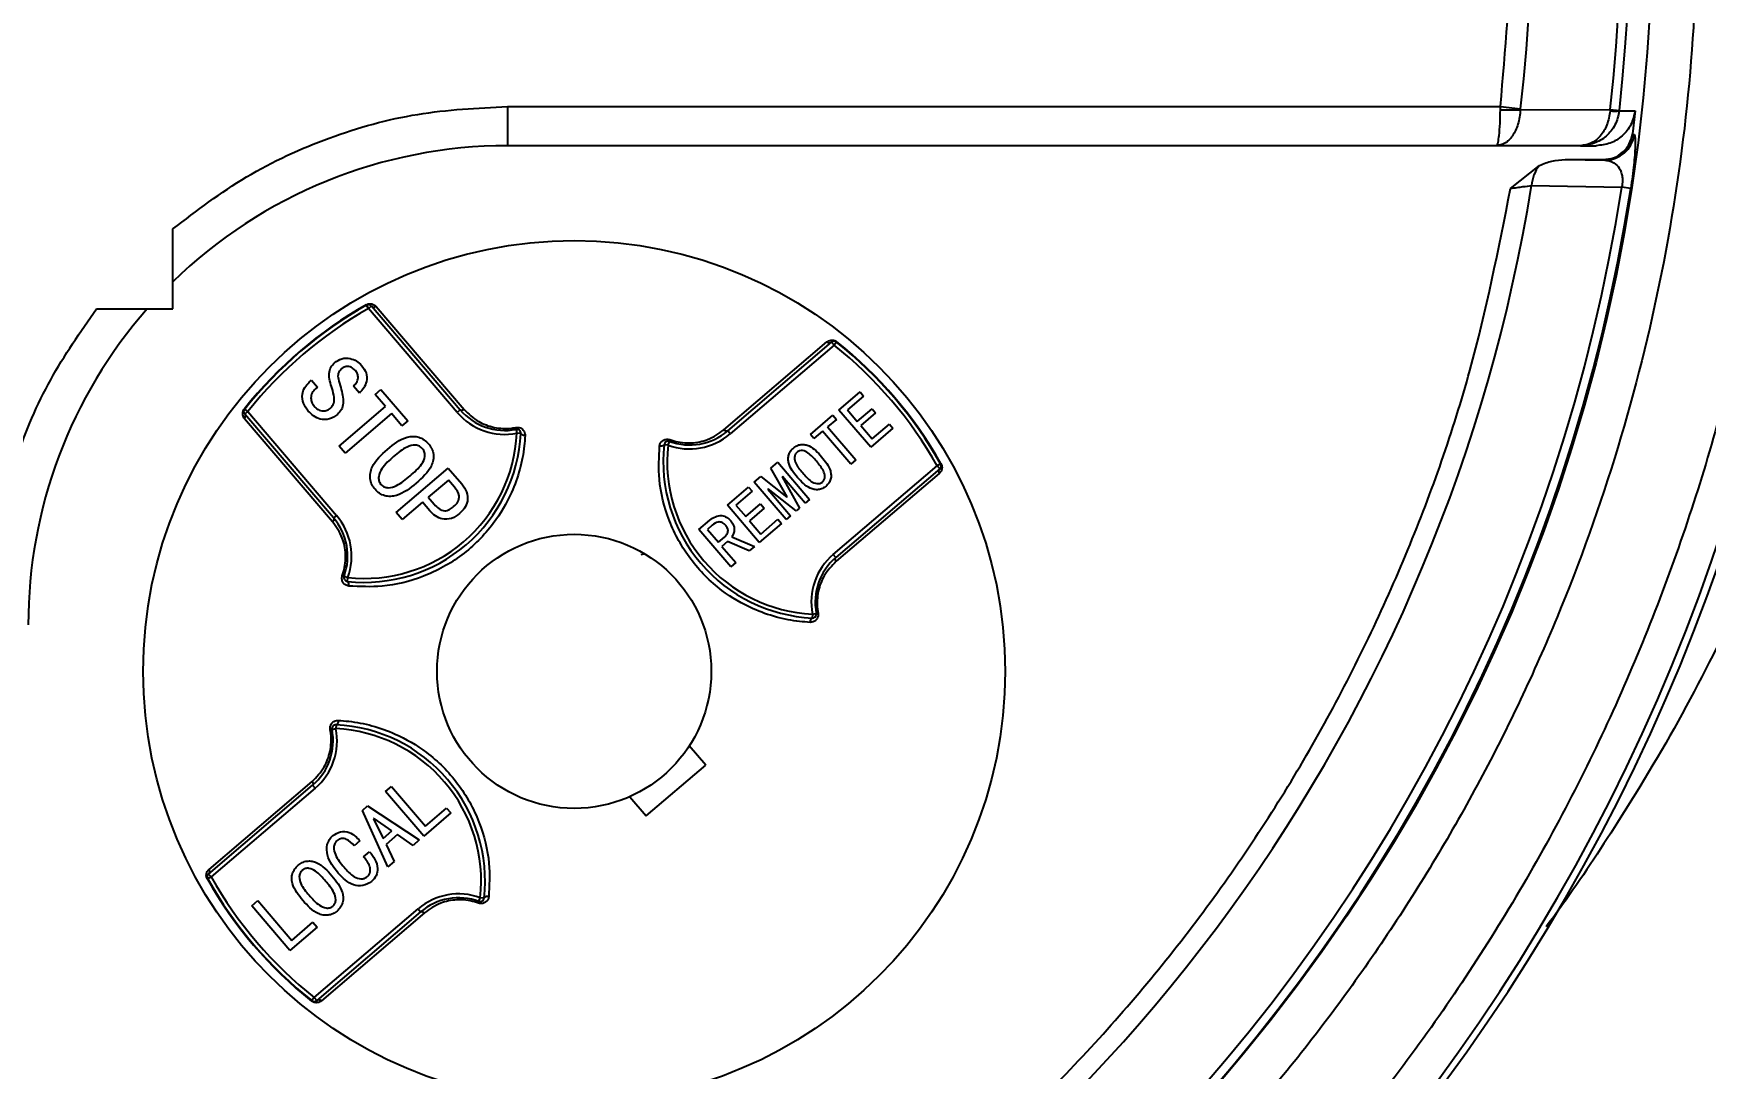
# Model space of a CAD drawing. Header units: millimetres. Extents: x 1486 to 4728, y 464 to 2757.
# Drawn here: x 2489.8 to 2575.2, y 2276.7 to 2329.5 of the extents above; entities that cross this region are included whole.
import ezdxf

# ---------------------------------------------------------------- set-up
doc = ezdxf.new("R2010")
doc.units = ezdxf.units.MM
doc.layers.add('AM_5', color=3, linetype='Continuous', lineweight=25)
doc.styles.add('SLDTEXTSTYLE1', font='txt.shx', dxfattribs={"width": 0.7, "bigfont": 'gbcbig.shx'})
doc.dimstyles.new('SLDDIMSTYLE12$0', dxfattribs={"dimtxt": 12, "dimasz": 10, "dimexe": 0, "dimexo": 0.0625, "dimgap": 0.875, "dimtad": 1, "dimdec": 1, "dimlfac": 1.8, "dimrnd": 1e-09, "dimzin": 12, "dimdsep": 46, "dimtxsty": 'SLDTEXTSTYLE1', "dimcen": 0.09, "dimdle": 8.16, "dimclrd": 3, "dimclre": 3, "dimadec": 0, "dimazin": 3, "dimtfac": 1, "dimtdec": 1, "dimtofl": 0, "dimtmove": 0, "dimatfit": 3, "dimfxl": 0, "dimfrac": 2, "dimtolj": 1, "dimlwd": 5, "dimlwe": 5, "dimarcsym": 0})

# ---------------------------------------------------------------- blocks, each defined once
blk = doc.blocks.new('*D51')
at = {"layer": 'AM_5', "color": 3, "lineweight": 5, "transparency": 16777216}
blk.add_line((2589.284, 2551.231), (2194.885, 2551.231), dxfattribs=at)
at = {"layer": 'AM_5', "color": 3, "linetype": 'Continuous', "lineweight": 5, "transparency": 16777216}
for p, q in [((2194.885, 2541.231), (2194.885, 2227.446)), ((2600.96, 2217.446), (2194.885, 2217.446))]:
    blk.add_line(p, q, dxfattribs=at)
at = {"layer": 'AM_5', "color": 3, "transparency": 16777216}
for points in [[(2193.218, 2541.231), (2196.551, 2541.231), (2194.885, 2551.231)], [(2193.218, 2227.446), (2196.551, 2227.446), (2194.885, 2217.446)]]:
    blk.add_solid(points, dxfattribs=at)
at = {"layer": 'Defpoints', "color": 0, "transparency": 16777216}
for p in [(2589.347, 2551.231), (2194.885, 2217.446), (2601.023, 2217.446)]:
    blk.add_point(p, dxfattribs=at)
at = {"layer": 'AM_5', "color": 0, "transparency": 16777216, "insert": (2180.295, 2384.339), "char_height": 12, "attachment_point": 5, "rotation": 90, "style": 'SLDTEXTSTYLE1'}
blk.add_mtext('\\A1;{\\H2.28571x;335}', dxfattribs=at)

msp = doc.modelspace()

# ---------------------------------------------------------------- linework, layer by layer
at = {"color": 7, "linetype": 'Continuous', "lineweight": 25}
for p, q in [((2514.028, 2325.796), (2564.72, 2325.796)), ((2514.028, 2325.796), (2514.028, 2323.796)), ((2564.717, 2325.636), (2564.72, 2325.796)), ((2564.72, 2325.796), (2565.745, 2325.676)), ((2565.742, 2325.636), (2565.745, 2325.676)), ((2565.742, 2325.636), (2570.327, 2325.644)), ((2570.327, 2325.644), (2570.322, 2325.575)), ((2570.327, 2325.644), (2570.79, 2325.592)), ((2570.788, 2325.575), (2570.79, 2325.592)), ((2570.788, 2325.575), (2571.593, 2325.577)), ((2571.593, 2325.577), (2571.455, 2324.401)), ((2564.519, 2323.796), (2514.028, 2323.796)), ((2568.814, 2323.796), (2564.519, 2323.796)), ((2568.814, 2323.796), (2569.602, 2323.796)), ((2571.455, 2324.401), (2571.549, 2324.368)), ((2565.239, 2321.612), (2566.714, 2322.786)), ((2568.022, 2323.086), (2570.063, 2323.052)), ((2568.022, 2323.086), (2569.966, 2323.086)), ((2566.31, 2321.763), (2570.91, 2321.68)), ((2571.37, 2321.609), (2570.91, 2321.68)), ((2496.946, 2315.459), (2496.946, 2319.545)), ((2493.046, 2315.459), (2496.946, 2315.459)), ((2506.834, 2315.653), (2506.822, 2315.674)), ((2506.932, 2315.479), (2506.834, 2315.653)), ((2506.932, 2315.479), (2507.084, 2315.609)), ((2511.463, 2310.175), (2506.932, 2315.479)), ((2507.084, 2315.609), (2511.615, 2310.305)), ((2507.319, 2315.587), (2511.813, 2310.325)), ((2525.078, 2309.281), (2530.339, 2313.775)), ((2525.27, 2309.23), (2530.575, 2313.76)), ((2530.704, 2313.608), (2525.4, 2309.078)), ((2530.575, 2313.76), (2530.704, 2313.608)), ((2530.829, 2313.765), (2530.704, 2313.608)), ((2530.844, 2313.784), (2530.829, 2313.765)), ((2503.913, 2311.723), (2504.022, 2311.816)), ((2504.022, 2311.816), (2504.328, 2311.458)), ((2504.328, 2311.458), (2504.234, 2311.378)), ((2506.467, 2311.159), (2506.162, 2311.517)), ((2507.275, 2311.095), (2507.571, 2311.348)), ((2507.807, 2310.473), (2507.275, 2311.095)), ((2507.571, 2311.348), (2508.94, 2309.745)), ((2530.95, 2310.297), (2532.028, 2311.218)), ((2532.208, 2311.007), (2531.386, 2310.304)), ((2532.028, 2311.218), (2532.208, 2311.007)), ((2500.617, 2310.343), (2500.598, 2310.358)), ((2500.773, 2310.219), (2500.617, 2310.343)), ((2500.773, 2310.219), (2500.621, 2310.089)), ((2505.151, 2304.784), (2500.621, 2310.089)), ((2500.773, 2310.219), (2505.303, 2304.914)), ((2505.441, 2308.452), (2507.807, 2310.473)), ((2508.113, 2310.115), (2505.747, 2308.094)), ((2508.644, 2309.492), (2508.113, 2310.115)), ((2511.615, 2310.305), (2511.463, 2310.175)), ((2529.493, 2309.053), (2530.638, 2310.031)), ((2530.638, 2310.031), (2530.819, 2309.82)), ((2532.573, 2308.396), (2530.95, 2310.297)), ((2531.386, 2310.304), (2531.889, 2309.715)), ((2531.889, 2309.715), (2532.645, 2310.361)), ((2532.825, 2310.15), (2532.069, 2309.504)), ((2532.645, 2310.361), (2532.825, 2310.15)), ((2505.1, 2304.592), (2500.606, 2309.854)), ((2508.94, 2309.745), (2508.644, 2309.492)), ((2514.47, 2309.309), (2514.508, 2309.112)), ((2514.708, 2309.102), (2514.508, 2309.112)), ((2525.4, 2309.078), (2525.27, 2309.23)), ((2529.674, 2308.842), (2529.493, 2309.053)), ((2530.118, 2309.222), (2529.674, 2308.842)), ((2531.561, 2307.532), (2530.118, 2309.222)), ((2530.819, 2309.82), (2530.374, 2309.44)), ((2530.374, 2309.44), (2531.817, 2307.751)), ((2532.069, 2309.504), (2532.648, 2308.826)), ((2533.707, 2309.365), (2532.573, 2308.396)), ((2532.648, 2308.826), (2533.527, 2309.576)), ((2533.527, 2309.576), (2533.707, 2309.365)), ((2505.747, 2308.094), (2505.441, 2308.452)), ((2522.226, 2308.505), (2522.027, 2308.526)), ((2522.226, 2308.505), (2522.294, 2308.693)), ((2527.481, 2307.335), (2527.826, 2307.629)), ((2527.826, 2307.629), (2529.449, 2305.728)), ((2530.661, 2302.919), (2535.965, 2307.449)), ((2531.817, 2307.751), (2531.561, 2307.532)), ((2536.139, 2307.548), (2535.965, 2307.449)), ((2536.095, 2307.297), (2535.965, 2307.449)), ((2536.16, 2307.56), (2536.139, 2307.548)), ((2508.339, 2305.059), (2511.001, 2307.332)), ((2511.011, 2306.722), (2509.983, 2305.844)), ((2511.001, 2307.332), (2511.692, 2306.523)), ((2511.316, 2306.364), (2511.011, 2306.722)), ((2526.625, 2306.604), (2526.97, 2306.898)), ((2528.249, 2304.703), (2526.625, 2306.604)), ((2526.97, 2306.898), (2528.287, 2305.851)), ((2528.309, 2305.87), (2527.481, 2307.335)), ((2528.069, 2306.895), (2528.046, 2306.876)), ((2528.046, 2306.876), (2528.938, 2305.291)), ((2529.227, 2305.538), (2528.069, 2306.895)), ((2536.095, 2307.297), (2530.791, 2302.767)), ((2536.073, 2307.062), (2530.811, 2302.569)), ((2509.983, 2305.844), (2510.289, 2305.486)), ((2525.258, 2305.436), (2526.336, 2306.357)), ((2526.516, 2306.146), (2525.694, 2305.443)), ((2526.336, 2306.357), (2526.516, 2306.146)), ((2527.335, 2306.268), (2527.313, 2306.249)), ((2527.313, 2306.249), (2528.471, 2304.893)), ((2528.76, 2305.14), (2527.335, 2306.268)), ((2528.287, 2305.851), (2528.309, 2305.87)), ((2529.449, 2305.728), (2529.227, 2305.538)), ((2505.303, 2304.914), (2505.151, 2304.784)), ((2508.645, 2304.701), (2508.339, 2305.059)), ((2509.688, 2305.592), (2508.645, 2304.701)), ((2510.073, 2305.14), (2509.688, 2305.592)), ((2526.881, 2303.535), (2525.258, 2305.436)), ((2525.694, 2305.443), (2526.197, 2304.854)), ((2526.197, 2304.854), (2526.953, 2305.5)), ((2527.133, 2305.288), (2526.377, 2304.643)), ((2526.953, 2305.5), (2527.133, 2305.288)), ((2528.471, 2304.893), (2528.249, 2304.703)), ((2528.938, 2305.291), (2528.76, 2305.14)), ((2523.801, 2304.192), (2524.357, 2304.667)), ((2525.425, 2302.291), (2523.801, 2304.192)), ((2524.482, 2304.408), (2524.237, 2304.199)), ((2524.237, 2304.199), (2524.798, 2303.543)), ((2526.377, 2304.643), (2526.957, 2303.964)), ((2528.015, 2304.503), (2526.881, 2303.535)), ((2526.957, 2303.964), (2527.835, 2304.715)), ((2527.835, 2304.715), (2528.015, 2304.503)), ((2524.798, 2303.543), (2525.109, 2303.809)), ((2525.267, 2303.579), (2524.978, 2303.332)), ((2524.978, 2303.332), (2525.681, 2302.509)), ((2526.37, 2303.098), (2525.267, 2303.579)), ((2525.483, 2303.821), (2526.637, 2303.326)), ((2526.637, 2303.326), (2526.37, 2303.098)), ((2521.046, 2302.944), (2520.838, 2302.904)), ((2525.681, 2302.509), (2525.425, 2302.291)), ((2530.791, 2302.767), (2530.661, 2302.919)), ((2505.689, 2301.809), (2505.877, 2301.74)), ((2505.855, 2301.541), (2505.877, 2301.74)), ((2529.598, 2299.873), (2529.588, 2299.673)), ((2529.598, 2299.873), (2529.794, 2299.911)), ((2505.073, 2293.984), (2505.269, 2294.023)), ((2505.279, 2294.222), (2505.269, 2294.023)), ((2524.15, 2292.163), (2523.311, 2293.146)), ((2521.108, 2289.566), (2524.15, 2292.163)), ((2498.772, 2286.599), (2504.077, 2291.129)), ((2498.795, 2286.833), (2504.056, 2291.327)), ((2504.077, 2291.129), (2504.207, 2290.977)), ((2504.207, 2290.977), (2498.902, 2286.447)), ((2507.805, 2290.812), (2508.111, 2291.074)), ((2509.753, 2288.531), (2507.805, 2290.812)), ((2508.111, 2291.074), (2509.843, 2289.046)), ((2520.269, 2290.548), (2521.108, 2289.566)), ((2506.621, 2289.847), (2506.888, 2290.075)), ((2507.925, 2286.97), (2506.621, 2289.847)), ((2506.888, 2290.075), (2509.526, 2288.337)), ((2507.224, 2289.439), (2507.197, 2289.416)), ((2508.132, 2288.807), (2507.224, 2289.439)), ((2511.14, 2289.716), (2509.753, 2288.531)), ((2509.843, 2289.046), (2510.924, 2289.969)), ((2510.924, 2289.969), (2511.14, 2289.716)), ((2507.197, 2289.416), (2507.679, 2288.42)), ((2507.679, 2288.42), (2508.132, 2288.807)), ((2508.415, 2288.611), (2507.828, 2288.11)), ((2509.206, 2288.063), (2508.415, 2288.611)), ((2506.498, 2288.289), (2506.205, 2288.038)), ((2506.684, 2287.478), (2506.99, 2287.74)), ((2507.828, 2288.11), (2508.245, 2287.243)), ((2509.526, 2288.337), (2509.206, 2288.063)), ((2508.245, 2287.243), (2507.925, 2286.97)), ((2498.728, 2286.348), (2498.707, 2286.336)), ((2498.902, 2286.447), (2498.728, 2286.348)), ((2498.902, 2286.447), (2498.772, 2286.599)), ((2500.974, 2284.978), (2501.281, 2285.24)), ((2501.281, 2285.24), (2503.013, 2283.212)), ((2512.573, 2285.203), (2512.641, 2285.391)), ((2512.84, 2285.369), (2512.641, 2285.391)), ((2502.923, 2282.697), (2500.974, 2284.978)), ((2504.163, 2280.287), (2509.467, 2284.818)), ((2509.597, 2284.666), (2504.293, 2280.135)), ((2509.789, 2284.614), (2504.528, 2280.12)), ((2509.467, 2284.818), (2509.597, 2284.666)), ((2504.31, 2283.882), (2502.923, 2282.697)), ((2503.013, 2283.212), (2504.093, 2284.135)), ((2504.093, 2284.135), (2504.31, 2283.882)), ((2504.038, 2280.131), (2504.023, 2280.112)), ((2504.163, 2280.287), (2504.038, 2280.131)), ((2504.163, 2280.287), (2504.293, 2280.135))]:
    msp.add_line(p, q, dxfattribs=at)
at = {"color": 7, "linetype": 'Continuous', "lineweight": 25, "flags": 128}
for points in [[(2569.966, 2323.086), (2570.02, 2323.067), (2570.063, 2323.052)], [(2511.813, 2310.325), (2511.784, 2310.308), (2511.755, 2310.294), (2511.726, 2310.284), (2511.698, 2310.279), (2511.672, 2310.279), (2511.649, 2310.283), (2511.63, 2310.292), (2511.615, 2310.305)], [(2514.928, 2308.994), (2514.886, 2308.996), (2514.845, 2309.002), (2514.806, 2309.012), (2514.772, 2309.026), (2514.744, 2309.042), (2514.724, 2309.061), (2514.712, 2309.082), (2514.708, 2309.102)], [(2525.27, 2309.23), (2525.253, 2309.219), (2525.233, 2309.214), (2525.21, 2309.213), (2525.184, 2309.218), (2525.158, 2309.227), (2525.13, 2309.241), (2525.104, 2309.259), (2525.078, 2309.281)], [(2522.027, 2308.526), (2522.02, 2308.506), (2522.005, 2308.488), (2521.982, 2308.473), (2521.952, 2308.461), (2521.916, 2308.452), (2521.876, 2308.449), (2521.835, 2308.449), (2521.793, 2308.454)], [(2505.151, 2304.784), (2505.162, 2304.767), (2505.168, 2304.747), (2505.168, 2304.724), (2505.164, 2304.698), (2505.154, 2304.672), (2505.14, 2304.645), (2505.122, 2304.618), (2505.1, 2304.592)], [(2530.811, 2302.569), (2530.793, 2302.597), (2530.78, 2302.627), (2530.77, 2302.656), (2530.765, 2302.684), (2530.764, 2302.709), (2530.769, 2302.732), (2530.777, 2302.751), (2530.791, 2302.767)], [(2505.927, 2301.307), (2505.932, 2301.349), (2505.933, 2301.391), (2505.929, 2301.43), (2505.921, 2301.466), (2505.909, 2301.496), (2505.893, 2301.519), (2505.875, 2301.534), (2505.855, 2301.541)], [(2529.588, 2299.673), (2529.567, 2299.67), (2529.547, 2299.658), (2529.528, 2299.637), (2529.511, 2299.609), (2529.498, 2299.575), (2529.488, 2299.537), (2529.482, 2299.495), (2529.48, 2299.453)], [(2505.387, 2294.443), (2505.385, 2294.4), (2505.38, 2294.359), (2505.369, 2294.32), (2505.356, 2294.286), (2505.339, 2294.259), (2505.32, 2294.238), (2505.3, 2294.226), (2505.279, 2294.222)], [(2504.056, 2291.327), (2504.074, 2291.298), (2504.088, 2291.269), (2504.097, 2291.24), (2504.102, 2291.212), (2504.103, 2291.186), (2504.099, 2291.164), (2504.09, 2291.144), (2504.077, 2291.129)], [(2513.075, 2285.442), (2513.033, 2285.447), (2512.991, 2285.447), (2512.951, 2285.443), (2512.916, 2285.435), (2512.885, 2285.423), (2512.862, 2285.407), (2512.847, 2285.389), (2512.84, 2285.369)], [(2509.597, 2284.666), (2509.614, 2284.676), (2509.634, 2284.682), (2509.658, 2284.683), (2509.683, 2284.678), (2509.71, 2284.669), (2509.737, 2284.655), (2509.764, 2284.636), (2509.789, 2284.614)]]:
    msp.add_lwpolyline(points, dxfattribs=at)
at = {"color": 7, "linetype": 'Continuous', "lineweight": 25}
for centre, radius in [((2481.004, 2335.586), 91.48), ((2517.434, 2296.948), 22), ((2517.434, 2296.948), 7)]:
    msp.add_circle(centre, radius, dxfattribs=at)
for centre, radius, start, end in [((2481.004, 2335.586), 90.341, 353.64897, 186.35103), ((2481.004, 2335.586), 89.875, 353.64897, 186.35103), ((2481.004, 2335.586), 85.319, 353.33017, 186.66983), ((2565.229, 2339.959), 14.333, 267.94984, 272.05016), ((2570.555, 2327.4), 1.841, 262.72931, 277.27069), ((2514.028, 2299.332), 24.464, 90, 134.2869), ((2570.06, 2324.553), 1.5, 270.08726, 352.92929), ((2568.071, 2321.66), 1.764, 140.30131, 176.6646), ((2481.004, 2335.586), 90.976, 277.53416, 351.20762), ((2481.004, 2335.586), 91.441, 277.53416, 351.20762), ((2481.004, 2335.586), 86.42, 297.29308, 350.7957), ((2481.042, 2335.408), 99.998, 280.32817, 349.67428), ((2481.458, 2335.408), 99.998, 280.32817, 349.67428), ((2514.028, 2299.332), 24.464, 138.76195, 180), ((2517.434, 2296.948), 21.524, 119.539, 141.461), ((2517.434, 2296.948), 21.5, 119.539, 141.461), ((2517.434, 2296.948), 21.3, 119.539, 141.461), ((2506.932, 2315.479), 0.2, 40.5, 119.539), ((2507.215, 2315.736), 0.182, 224.12254, 305.03626), ((2530.466, 2313.906), 0.182, 225.96374, 306.87746), ((2530.704, 2313.608), 0.2, 51.461, 130.5), ((2517.434, 2296.948), 21.3, 29.539, 51.461), ((2517.434, 2296.948), 21.5, 29.539, 51.461), ((2517.434, 2296.948), 21.524, 29.539, 51.461), ((2500.773, 2310.219), 0.2, 141.461, 220.5), ((2500.476, 2309.98), 0.182, 315.96374, 36.87746), ((2513.896, 2312.253), 3.2, 220.5, 281.03097), ((2513.896, 2312.253), 3, 220.5, 281.03097), ((2506.718, 2309.495), 8, 263.8094, 357.1906), ((2506.718, 2309.495), 7.8, 263.8094, 357.1906), ((2513.783, 2309.256), 0.689, 4.41037, 12.37572), ((2514.508, 2309.112), 0.2, 357.1906, 101.03097), ((2523.322, 2311.511), 3.2, 249.96903, 310.5), ((2523.322, 2311.511), 3, 249.96903, 310.5), ((2529.98, 2307.664), 8, 173.8094, 267.1906), ((2522.226, 2308.505), 0.2, 69.96903, 173.8094), ((2529.98, 2307.664), 7.8, 173.8094, 267.1906), ((2522.964, 2308.533), 0.689, 158.62428, 166.58963), ((2535.965, 2307.449), 0.2, 310.5, 29.539), ((2536.221, 2307.167), 0.182, 134.12254, 215.03626), ((2502.87, 2302.836), 3, 339.96903, 40.5), ((2502.87, 2302.836), 3.2, 339.96903, 40.5), ((2532.739, 2300.485), 3.2, 130.5, 191.03097), ((2532.739, 2300.485), 3, 130.5, 191.03097), ((2505.848, 2302.478), 0.689, 248.62428, 256.58963), ((2505.877, 2301.74), 0.2, 159.96903, 263.8094), ((2529.598, 2299.873), 0.2, 267.1906, 11.03097), ((2529.741, 2300.598), 0.689, 274.41037, 282.37572), ((2502.128, 2293.41), 3, 310.5, 11.03097), ((2502.128, 2293.41), 3.2, 310.5, 11.03097), ((2505.126, 2293.298), 0.689, 94.41037, 102.37572), ((2505.269, 2294.023), 0.2, 87.1906, 191.03097), ((2504.887, 2286.232), 7.8, 353.8094, 87.1906), ((2504.887, 2286.232), 8, 353.8094, 87.1906), ((2498.902, 2286.447), 0.2, 130.5, 209.539), ((2517.434, 2296.948), 21.524, 209.539, 231.461), ((2517.434, 2296.948), 21.5, 209.539, 231.461), ((2498.646, 2286.729), 0.182, 314.12254, 35.03626), ((2517.434, 2296.948), 21.3, 209.539, 231.461), ((2511.545, 2282.384), 3.2, 69.96903, 130.5), ((2511.545, 2282.384), 3, 69.96903, 130.5), ((2511.903, 2285.363), 0.689, 338.62428, 346.58963), ((2512.641, 2285.391), 0.2, 249.96903, 353.8094), ((2504.163, 2280.287), 0.2, 231.461, 310.5), ((2504.402, 2279.99), 0.182, 45.96374, 126.87746)]:
    msp.add_arc(centre, radius, start, end, dxfattribs=at)
for points in [[(2481.004, 2429.326), (2484.071, 2429.239), (2490.206, 2429.065), (2499.321, 2427.662), (2508.259, 2425.437), (2516.934, 2422.329), (2525.264, 2418.391), (2533.167, 2413.653), (2540.567, 2408.165), (2547.395, 2401.977), (2553.582, 2395.15), (2559.071, 2387.749), (2563.808, 2379.846), (2567.748, 2371.516), (2570.852, 2362.841), (2573.091, 2353.903), (2574.443, 2344.789), (2574.895, 2335.586), (2574.443, 2326.383), (2573.091, 2317.269), (2570.852, 2308.331), (2567.748, 2299.655), (2563.808, 2291.326), (2559.071, 2283.423), (2553.582, 2276.022), (2547.395, 2269.195), (2540.567, 2263.007), (2533.167, 2257.518), (2525.264, 2252.781), (2516.934, 2248.842), (2508.259, 2245.735), (2499.321, 2243.51), (2490.206, 2242.106), (2484.071, 2241.932), (2481.004, 2241.845)], [(2578.677, 2324.796), (2578.153, 2321.145), (2577.105, 2313.841), (2573.985, 2303.198), (2569.777, 2292.955), (2564.422, 2283.254), (2558.017, 2274.215), (2550.636, 2265.953), (2542.374, 2258.572), (2533.335, 2252.167), (2523.634, 2246.812), (2513.391, 2242.604), (2502.748, 2239.484), (2495.445, 2238.436), (2491.793, 2237.912)]]:
    msp.add_open_spline(points, degree=3, dxfattribs=at)
for points, knots in [([(2564.72, 2325.796), (2564.971, 2328.691), (2565.477, 2334.531), (2565.075, 2343.388), (2563.792, 2352.251), (2561.543, 2360.976), (2558.379, 2369.412), (2554.358, 2377.417), (2549.569, 2384.869), (2544.081, 2391.717), (2537.917, 2397.963), (2531.072, 2403.585), (2523.588, 2408.509), (2515.577, 2412.631), (2507.172, 2415.878), (2498.518, 2418.182), (2489.767, 2419.61), (2483.908, 2419.785), (2481.004, 2419.872)], [0, 0, 0, 0, 0.061282, 0.123596, 0.186618, 0.25, 0.313382, 0.376404, 0.438718, 0.5, 0.561282, 0.623596, 0.686618, 0.75, 0.813382, 0.876404, 0.938718, 1, 1, 1, 1]), ([(2496.946, 2319.545), (2498.169, 2320.477), (2500.633, 2322.357), (2504.892, 2324.297), (2509.397, 2325.564), (2512.492, 2325.719), (2514.028, 2325.796)], [0, 0, 0, 0, 0.248067, 0.5, 0.751933, 1, 1, 1, 1]), ([(2564.519, 2323.796), (2564.534, 2323.806), (2564.562, 2323.825), (2564.608, 2323.993), (2564.659, 2324.326), (2564.703, 2324.905), (2564.712, 2325.397), (2564.717, 2325.636)], [0, 0, 0, 0, 0.155396, 0.29072, 0.500419, 0.757942, 1, 1, 1, 1]), ([(2565.742, 2325.636), (2565.712, 2325.381), (2565.652, 2324.878), (2565.355, 2324.276), (2564.965, 2323.873), (2564.667, 2323.821), (2564.519, 2323.796)], [0, 0, 0, 0, 0.258117, 0.510596, 0.757084, 1, 1, 1, 1]), ([(2570.322, 2325.575), (2570.28, 2325.328), (2570.197, 2324.838), (2569.83, 2324.257), (2569.354, 2323.869), (2568.993, 2323.82), (2568.814, 2323.796)], [0, 0, 0, 0, 0.257719, 0.510264, 0.756882, 1, 1, 1, 1]), ([(2570.788, 2325.575), (2570.733, 2325.328), (2570.624, 2324.838), (2570.144, 2324.257), (2569.521, 2323.869), (2569.048, 2323.82), (2568.814, 2323.796)], [0, 0, 0, 0, 0.257719, 0.510264, 0.756882, 1, 1, 1, 1]), ([(2571.593, 2325.577), (2571.54, 2325.337), (2571.435, 2324.858), (2570.965, 2324.276), (2570.334, 2323.874), (2569.846, 2323.822), (2569.602, 2323.796)], [0, 0, 0, 0, 0.2499161, 0.4998772, 0.7499002, 1, 1, 1, 1]), ([(2569.966, 2323.086), (2570.147, 2323.105), (2570.509, 2323.143), (2570.979, 2323.439), (2571.331, 2323.868), (2571.414, 2324.223), (2571.455, 2324.401)], [0, 0, 0, 0, 0.249919, 0.499876, 0.749973, 1, 1, 1, 1]), ([(2571.549, 2324.368), (2571.569, 2324.334), (2571.607, 2324.268), (2571.608, 2323.842), (2571.578, 2323.336), (2571.531, 2322.832), (2571.465, 2322.25), (2571.401, 2321.818), (2571.37, 2321.609)], [0, 0, 0, 0, 0.25973, 0.49902, 0.62722, 0.751249, 0.879328, 1, 1, 1, 1]), ([(2566.714, 2322.786), (2566.924, 2322.875), (2567.342, 2323.052), (2567.796, 2323.075), (2568.022, 2323.086)], [0, 0, 0, 0, 0.501536, 1, 1, 1, 1]), ([(2570.063, 2323.052), (2570.115, 2323.048), (2570.204, 2323.04), (2570.301, 2323.014), (2570.351, 2322.996), (2570.466, 2322.951), (2570.663, 2322.829), (2570.851, 2322.572), (2570.931, 2322.282), (2570.948, 2322.154), (2570.95, 2322.062), (2570.95, 2322.06), (2570.95, 2322.052), (2570.951, 2322.022), (2570.95, 2321.956), (2570.941, 2321.836), (2570.922, 2321.737), (2570.91, 2321.68)], [0, 0, 0, 0, 0.121727, 0.20994, 0.237801, 0.245856, 0.499726, 0.748792, 0.797604, 0.886644, 0.886708, 0.887233, 0.888706, 0.894283, 0.915732, 0.95058, 1, 1, 1, 1]), ([(2521.431, 2260.376), (2524.179, 2261.969), (2529.729, 2265.187), (2537.359, 2271.207), (2544.388, 2278.083), (2550.604, 2285.794), (2555.894, 2294.167), (2560.133, 2303.039), (2563.365, 2312.205), (2564.619, 2318.497), (2565.239, 2321.612)], [0, 0, 0, 0, 0.122144, 0.246703, 0.372927, 0.5, 0.627073, 0.753297, 0.877856, 1, 1, 1, 1]), ([(2565.239, 2321.612), (2565.352, 2321.629), (2565.568, 2321.662), (2565.945, 2321.715), (2566.169, 2321.744), (2566.31, 2321.763)], [0, 0, 0, 0, 0.290063, 0.553603, 1, 1, 1, 1]), ([(2487.564, 2299.332), (2487.632, 2300.768), (2487.767, 2303.659), (2488.874, 2307.882), (2490.569, 2311.905), (2492.224, 2314.279), (2493.046, 2315.459)], [0, 0, 0, 0, 0.248315, 0.5, 0.751685, 1, 1, 1, 1]), ([(2506.822, 2315.674), (2506.843, 2315.685), (2506.889, 2315.708), (2506.975, 2315.727), (2507.094, 2315.726), (2507.22, 2315.682), (2507.285, 2315.619), (2507.319, 2315.587)], [0, 0, 0, 0, 0.0853698, 0.1907986, 0.3564235, 0.6664713, 1, 1, 1, 1]), ([(2530.339, 2313.775), (2530.398, 2313.814), (2530.486, 2313.872), (2530.643, 2313.873), (2530.743, 2313.845), (2530.803, 2313.815), (2530.835, 2313.791), (2530.844, 2313.784)], [0, 0, 0, 0, 0.49351, 0.746512, 0.851032, 0.956489, 1, 1, 1, 1]), ([(2505.078, 2311.399), (2504.994, 2311.652), (2504.877, 2312.006), (2504.981, 2312.482), (2505.124, 2312.635), (2505.196, 2312.711)], [0, 0, 0, 0, 0.560027, 0.780079, 1, 1, 1, 1]), ([(2505.196, 2312.711), (2505.317, 2312.794), (2505.559, 2312.96), (2505.982, 2312.949), (2506.335, 2312.816), (2506.497, 2312.654), (2506.579, 2312.573)], [0, 0, 0, 0, 0.279601, 0.558878, 0.779376, 1, 1, 1, 1]), ([(2506.267, 2312.307), (2506.213, 2312.362), (2506.106, 2312.471), (2505.893, 2312.534), (2505.694, 2312.5), (2505.597, 2312.428), (2505.548, 2312.392)], [0, 0, 0, 0, 0.280393, 0.559545, 0.779457, 1, 1, 1, 1]), ([(2506.579, 2312.573), (2506.67, 2312.452), (2506.853, 2312.211), (2506.86, 2311.773), (2506.712, 2311.413), (2506.549, 2311.244), (2506.467, 2311.159)], [0, 0, 0, 0, 0.280576, 0.558458, 0.779312, 1, 1, 1, 1]), ([(2503.855, 2310.246), (2503.762, 2310.372), (2503.575, 2310.623), (2503.527, 2311.071), (2503.654, 2311.46), (2503.827, 2311.635), (2503.913, 2311.723)], [0, 0, 0, 0, 0.280466, 0.559432, 0.779595, 1, 1, 1, 1]), ([(2505.548, 2312.392), (2505.484, 2312.319), (2505.355, 2312.172), (2505.394, 2311.816), (2505.471, 2311.59), (2505.518, 2311.451)], [0, 0, 0, 0, 0.278312, 0.557355, 1, 1, 1, 1]), ([(2506.162, 2311.517), (2506.224, 2311.574), (2506.349, 2311.689), (2506.417, 2311.925), (2506.386, 2312.145), (2506.307, 2312.253), (2506.267, 2312.307)], [0, 0, 0, 0, 0.279799, 0.559732, 0.779524, 1, 1, 1, 1]), ([(2504.234, 2311.378), (2504.167, 2311.312), (2504.034, 2311.181), (2503.98, 2310.917), (2504.023, 2310.678), (2504.108, 2310.559), (2504.151, 2310.499)], [0, 0, 0, 0, 0.280123, 0.558679, 0.779337, 1, 1, 1, 1]), ([(2505.014, 2310.402), (2505.074, 2310.482), (2505.194, 2310.642), (2505.186, 2311.009), (2505.119, 2311.251), (2505.078, 2311.399)], [0, 0, 0, 0, 0.277254, 0.55795, 1, 1, 1, 1]), ([(2505.518, 2311.451), (2505.589, 2311.182), (2505.689, 2310.807), (2505.575, 2310.311), (2505.425, 2310.151), (2505.351, 2310.071)], [0, 0, 0, 0, 0.559726, 0.780043, 1, 1, 1, 1]), ([(2500.606, 2309.854), (2500.568, 2309.912), (2500.51, 2310), (2500.508, 2310.157), (2500.537, 2310.257), (2500.566, 2310.317), (2500.591, 2310.349), (2500.598, 2310.358)], [0, 0, 0, 0, 0.49351, 0.746512, 0.851032, 0.956489, 1, 1, 1, 1]), ([(2505.351, 2310.071), (2505.219, 2309.978), (2504.957, 2309.793), (2504.489, 2309.796), (2504.114, 2309.974), (2503.941, 2310.156), (2503.855, 2310.246)], [0, 0, 0, 0, 0.2798432, 0.5586107, 0.7789801, 1, 1, 1, 1]), ([(2504.151, 2310.499), (2504.214, 2310.431), (2504.341, 2310.297), (2504.6, 2310.227), (2504.837, 2310.276), (2504.955, 2310.36), (2505.014, 2310.402)], [0, 0, 0, 0, 0.280691, 0.558757, 0.779281, 1, 1, 1, 1]), ([(2511.813, 2310.325), (2512.042, 2310.103), (2512.457, 2309.7), (2513.333, 2309.37), (2514.019, 2309.328), (2514.389, 2309.392), (2514.456, 2309.403)], [0, 0, 0, 0, 0.356926, 0.645588, 0.935957, 1, 1, 1, 1]), ([(2514.456, 2309.403), (2514.496, 2309.407), (2514.577, 2309.416), (2514.694, 2309.382), (2514.798, 2309.317), (2514.882, 2309.216), (2514.926, 2309.102), (2514.928, 2309.024), (2514.928, 2308.994)], [0, 0, 0, 0, 0.1540842, 0.3077863, 0.4712038, 0.6571656, 0.8674974, 1, 1, 1, 1]), ([(2522.323, 2308.784), (2522.387, 2308.762), (2522.743, 2308.642), (2523.427, 2308.575), (2524.344, 2308.765), (2524.817, 2309.097), (2525.078, 2309.281)], [0, 0, 0, 0, 0.064043, 0.354412, 0.643074, 1, 1, 1, 1]), ([(2514.928, 2308.994), (2514.916, 2308.816), (2514.85, 2307.86), (2514.428, 2306.285), (2513.3, 2304.352), (2511.759, 2302.806), (2509.756, 2301.708), (2507.729, 2301.217), (2506.49, 2301.279), (2505.927, 2301.307)], [0, 0, 0, 0, 0.0439371, 0.236293, 0.3728219, 0.5357282, 0.69861, 0.8632007, 1, 1, 1, 1]), ([(2507.271, 2306.246), (2507.211, 2306.327), (2507.09, 2306.489), (2507.006, 2306.785), (2507.016, 2307.09), (2507.21, 2307.667), (2507.591, 2308.012), (2507.896, 2308.288)], [0, 0, 0, 0, 0.1253313, 0.2504536, 0.3756879, 0.5009977, 1, 1, 1, 1]), ([(2507.896, 2308.288), (2508.214, 2308.545), (2508.612, 2308.868), (2509.21, 2308.963), (2509.51, 2308.92), (2509.785, 2308.789), (2509.925, 2308.645), (2509.995, 2308.573)], [0, 0, 0, 0, 0.498982, 0.624271, 0.749515, 0.874666, 1, 1, 1, 1]), ([(2509.699, 2308.32), (2509.646, 2308.368), (2509.539, 2308.465), (2509.252, 2308.525), (2508.758, 2308.383), (2508.433, 2308.102), (2508.215, 2307.914)], [0, 0, 0, 0, 0.12479, 0.249939, 0.498148, 1, 1, 1, 1]), ([(2509.053, 2306.934), (2509.27, 2307.118), (2509.595, 2307.393), (2509.826, 2307.848), (2509.817, 2308.141), (2509.738, 2308.26), (2509.699, 2308.32)], [0, 0, 0, 0, 0.5018858, 0.7502037, 0.8752646, 1, 1, 1, 1]), ([(2509.995, 2308.573), (2510.055, 2308.493), (2510.175, 2308.334), (2510.261, 2308.042), (2510.25, 2307.74), (2510.054, 2307.171), (2509.675, 2306.831), (2509.372, 2306.56)], [0, 0, 0, 0, 0.125297, 0.250413, 0.375603, 0.500878, 1, 1, 1, 1]), ([(2529.48, 2299.453), (2529.302, 2299.465), (2528.346, 2299.532), (2526.771, 2299.954), (2524.838, 2301.081), (2523.292, 2302.622), (2522.194, 2304.625), (2521.703, 2306.652), (2521.765, 2307.891), (2521.793, 2308.454)], [0, 0, 0, 0, 0.043937, 0.236293, 0.372822, 0.535728, 0.69861, 0.863201, 1, 1, 1, 1]), ([(2521.793, 2308.454), (2521.806, 2308.511), (2521.832, 2308.619), (2521.947, 2308.74), (2522.081, 2308.802), (2522.214, 2308.814), (2522.289, 2308.794), (2522.323, 2308.784)], [0, 0, 0, 0, 0.257956, 0.484914, 0.703585, 0.864278, 1, 1, 1, 1]), ([(2528.833, 2306.855), (2528.649, 2307.082), (2528.419, 2307.366), (2528.351, 2307.794), (2528.381, 2308.008), (2528.475, 2308.205), (2528.578, 2308.304), (2528.629, 2308.354)], [0, 0, 0, 0, 0.498982, 0.624271, 0.749515, 0.874666, 1, 1, 1, 1]), ([(2528.629, 2308.354), (2528.686, 2308.397), (2528.8, 2308.482), (2529.009, 2308.544), (2529.224, 2308.537), (2529.631, 2308.396), (2529.873, 2308.126), (2530.067, 2307.909)], [0, 0, 0, 0, 0.125297, 0.250413, 0.375603, 0.500878, 1, 1, 1, 1]), ([(2529.8, 2307.681), (2529.669, 2307.836), (2529.472, 2308.068), (2529.147, 2308.234), (2528.938, 2308.227), (2528.852, 2308.171), (2528.81, 2308.143)], [0, 0, 0, 0, 0.501886, 0.750204, 0.875265, 1, 1, 1, 1]), ([(2508.215, 2307.914), (2507.994, 2307.727), (2507.663, 2307.446), (2507.441, 2306.979), (2507.449, 2306.682), (2507.527, 2306.56), (2507.567, 2306.499)], [0, 0, 0, 0, 0.501768, 0.750148, 0.875248, 1, 1, 1, 1]), ([(2528.81, 2308.143), (2528.775, 2308.105), (2528.706, 2308.029), (2528.663, 2307.823), (2528.765, 2307.47), (2528.965, 2307.238), (2529.1, 2307.083)], [0, 0, 0, 0, 0.12479, 0.249939, 0.498148, 1, 1, 1, 1]), ([(2530.111, 2306.62), (2530.145, 2306.658), (2530.214, 2306.735), (2530.248, 2306.944), (2530.133, 2307.292), (2529.934, 2307.525), (2529.8, 2307.681)], [0, 0, 0, 0, 0.124691, 0.249737, 0.498265, 1, 1, 1, 1]), ([(2530.067, 2307.909), (2530.251, 2307.682), (2530.481, 2307.399), (2530.559, 2306.973), (2530.537, 2306.758), (2530.445, 2306.559), (2530.342, 2306.459), (2530.291, 2306.409)], [0, 0, 0, 0, 0.499133, 0.624424, 0.749622, 0.874708, 1, 1, 1, 1]), ([(2536.16, 2307.56), (2536.171, 2307.539), (2536.194, 2307.492), (2536.213, 2307.406), (2536.212, 2307.288), (2536.168, 2307.161), (2536.105, 2307.096), (2536.073, 2307.062)], [0, 0, 0, 0, 0.08537, 0.190799, 0.356423, 0.666471, 1, 1, 1, 1]), ([(2509.372, 2306.56), (2509.054, 2306.303), (2508.657, 2305.981), (2508.061, 2305.87), (2507.76, 2305.902), (2507.481, 2306.031), (2507.341, 2306.174), (2507.271, 2306.246)], [0, 0, 0, 0, 0.499139, 0.624435, 0.749618, 0.874706, 1, 1, 1, 1]), ([(2507.567, 2306.499), (2507.621, 2306.451), (2507.728, 2306.354), (2508.02, 2306.306), (2508.508, 2306.467), (2508.835, 2306.747), (2509.053, 2306.934)], [0, 0, 0, 0, 0.124698, 0.249711, 0.498195, 1, 1, 1, 1]), ([(2511.692, 2306.523), (2511.788, 2306.392), (2511.981, 2306.132), (2512.02, 2305.663), (2511.86, 2305.271), (2511.678, 2305.095), (2511.587, 2305.007)], [0, 0, 0, 0, 0.2803956, 0.5591428, 0.7792262, 1, 1, 1, 1]), ([(2530.291, 2306.409), (2530.233, 2306.365), (2530.118, 2306.279), (2529.906, 2306.219), (2529.689, 2306.227), (2529.276, 2306.364), (2529.03, 2306.637), (2528.833, 2306.855)], [0, 0, 0, 0, 0.125329, 0.250449, 0.375699, 0.501004, 1, 1, 1, 1]), ([(2529.1, 2307.083), (2529.234, 2306.925), (2529.434, 2306.689), (2529.768, 2306.53), (2529.98, 2306.535), (2530.067, 2306.592), (2530.111, 2306.62)], [0, 0, 0, 0, 0.501698, 0.750126, 0.875254, 1, 1, 1, 1]), ([(2511.281, 2305.365), (2511.363, 2305.438), (2511.525, 2305.584), (2511.607, 2305.997), (2511.427, 2306.224), (2511.316, 2306.364)], [0, 0, 0, 0, 0.282451, 0.559256, 1, 1, 1, 1]), ([(2511.587, 2305.007), (2511.455, 2304.912), (2511.193, 2304.722), (2510.722, 2304.695), (2510.336, 2304.866), (2510.161, 2305.049), (2510.073, 2305.14)], [0, 0, 0, 0, 0.280176, 0.558961, 0.779148, 1, 1, 1, 1]), ([(2510.289, 2305.486), (2510.363, 2305.407), (2510.509, 2305.249), (2510.804, 2305.115), (2511.081, 2305.207), (2511.214, 2305.312), (2511.281, 2305.365)], [0, 0, 0, 0, 0.281274, 0.559341, 0.778877, 1, 1, 1, 1]), ([(2524.357, 2304.667), (2524.448, 2304.735), (2524.63, 2304.87), (2524.955, 2304.94), (2525.238, 2304.83), (2525.361, 2304.7), (2525.423, 2304.635)], [0, 0, 0, 0, 0.280748, 0.559845, 0.779251, 1, 1, 1, 1]), ([(2505.597, 2301.837), (2505.619, 2301.901), (2505.74, 2302.257), (2505.806, 2302.941), (2505.617, 2303.858), (2505.284, 2304.331), (2505.1, 2304.592)], [0, 0, 0, 0, 0.064043, 0.354412, 0.643074, 1, 1, 1, 1]), ([(2525.167, 2304.416), (2525.114, 2304.468), (2525.008, 2304.571), (2524.728, 2304.598), (2524.575, 2304.48), (2524.482, 2304.408)], [0, 0, 0, 0, 0.280741, 0.559569, 1, 1, 1, 1]), ([(2525.109, 2303.809), (2525.154, 2303.856), (2525.244, 2303.949), (2525.305, 2304.129), (2525.261, 2304.296), (2525.198, 2304.376), (2525.167, 2304.416)], [0, 0, 0, 0, 0.280414, 0.55968, 0.779182, 1, 1, 1, 1]), ([(2525.423, 2304.635), (2525.474, 2304.569), (2525.575, 2304.437), (2525.619, 2304.203), (2525.584, 2303.99), (2525.517, 2303.877), (2525.483, 2303.821)], [0, 0, 0, 0, 0.28037, 0.559216, 0.779715, 1, 1, 1, 1]), ([(2530.811, 2302.569), (2530.589, 2302.339), (2530.186, 2301.925), (2529.856, 2301.048), (2529.814, 2300.363), (2529.877, 2299.992), (2529.889, 2299.925)], [0, 0, 0, 0, 0.3569261, 0.6455881, 0.9359573, 1, 1, 1, 1]), ([(2505.927, 2301.307), (2505.87, 2301.321), (2505.762, 2301.347), (2505.642, 2301.461), (2505.579, 2301.595), (2505.567, 2301.728), (2505.588, 2301.803), (2505.597, 2301.837)], [0, 0, 0, 0, 0.257956, 0.484914, 0.703585, 0.864278, 1, 1, 1, 1]), ([(2577.251, 2301.231), (2576.267, 2299.194), (2574.285, 2295.088), (2571.049, 2289.711), (2568.568, 2285.947), (2567.335, 2284.282), (2567.057, 2283.907)], [0, 0, 0, 0, 0.3351097, 0.675181, 0.9269218, 1, 1, 1, 1]), ([(2529.889, 2299.925), (2529.893, 2299.885), (2529.901, 2299.804), (2529.868, 2299.688), (2529.803, 2299.583), (2529.702, 2299.5), (2529.588, 2299.455), (2529.51, 2299.454), (2529.48, 2299.453)], [0, 0, 0, 0, 0.154084, 0.307786, 0.471204, 0.657166, 0.867497, 1, 1, 1, 1]), ([(2504.056, 2291.327), (2504.279, 2291.556), (2504.681, 2291.971), (2505.012, 2292.848), (2505.053, 2293.533), (2504.99, 2293.903), (2504.978, 2293.97)], [0, 0, 0, 0, 0.356926, 0.645588, 0.935957, 1, 1, 1, 1]), ([(2504.978, 2293.97), (2504.974, 2294.011), (2504.966, 2294.091), (2504.999, 2294.208), (2505.064, 2294.312), (2505.165, 2294.396), (2505.279, 2294.44), (2505.357, 2294.442), (2505.387, 2294.443)], [0, 0, 0, 0, 0.154084, 0.307786, 0.471204, 0.657166, 0.867497, 1, 1, 1, 1]), ([(2505.387, 2294.443), (2505.565, 2294.43), (2506.521, 2294.364), (2508.096, 2293.942), (2510.029, 2292.815), (2511.575, 2291.273), (2512.673, 2289.27), (2513.164, 2287.244), (2513.103, 2286.004), (2513.075, 2285.442)], [0, 0, 0, 0, 0.043937, 0.236293, 0.372822, 0.535728, 0.69861, 0.863201, 1, 1, 1, 1]), ([(2505.114, 2288.56), (2505.241, 2288.641), (2505.496, 2288.803), (2505.934, 2288.751), (2506.266, 2288.553), (2506.421, 2288.377), (2506.498, 2288.289)], [0, 0, 0, 0, 0.2788412, 0.5580379, 0.7787144, 1, 1, 1, 1]), ([(2505.386, 2286.647), (2505.159, 2286.937), (2504.818, 2287.371), (2504.785, 2288.027), (2504.921, 2288.368), (2505.049, 2288.496), (2505.114, 2288.56)], [0, 0, 0, 0, 0.499696, 0.74909, 0.87448, 1, 1, 1, 1]), ([(2505.33, 2288.306), (2505.285, 2288.258), (2505.196, 2288.163), (2505.14, 2287.9), (2505.267, 2287.449), (2505.517, 2287.148), (2505.684, 2286.947)], [0, 0, 0, 0, 0.124838, 0.249769, 0.498841, 1, 1, 1, 1]), ([(2506.205, 2288.038), (2506.086, 2288.167), (2505.936, 2288.328), (2505.691, 2288.417), (2505.56, 2288.423), (2505.434, 2288.384), (2505.365, 2288.332), (2505.33, 2288.306)], [0, 0, 0, 0, 0.498979, 0.624378, 0.749538, 0.874643, 1, 1, 1, 1]), ([(2506.99, 2287.74), (2507.087, 2287.612), (2507.281, 2287.357), (2507.427, 2286.921), (2507.351, 2286.496), (2507.18, 2286.308), (2507.094, 2286.214)], [0, 0, 0, 0, 0.281285, 0.560616, 0.780468, 1, 1, 1, 1]), ([(2503.584, 2285.246), (2503.363, 2285.518), (2503.087, 2285.859), (2503.005, 2286.372), (2503.042, 2286.629), (2503.154, 2286.865), (2503.278, 2286.985), (2503.339, 2287.044)], [0, 0, 0, 0, 0.498982, 0.624271, 0.749515, 0.874666, 1, 1, 1, 1]), ([(2503.339, 2287.044), (2503.408, 2287.096), (2503.544, 2287.198), (2503.795, 2287.272), (2504.053, 2287.263), (2504.541, 2287.095), (2504.832, 2286.77), (2505.064, 2286.51)], [0, 0, 0, 0, 0.125297, 0.250413, 0.375603, 0.500878, 1, 1, 1, 1]), ([(2504.744, 2286.237), (2504.586, 2286.423), (2504.351, 2286.702), (2503.96, 2286.9), (2503.709, 2286.892), (2503.607, 2286.825), (2503.556, 2286.791)], [0, 0, 0, 0, 0.501886, 0.750204, 0.875265, 1, 1, 1, 1]), ([(2505.684, 2286.947), (2505.842, 2286.764), (2506.08, 2286.491), (2506.485, 2286.337), (2506.729, 2286.364), (2506.828, 2286.433), (2506.878, 2286.467)], [0, 0, 0, 0, 0.5010148, 0.7498451, 0.8749605, 1, 1, 1, 1]), ([(2506.878, 2286.467), (2506.911, 2286.502), (2506.977, 2286.573), (2507.019, 2286.714), (2507.032, 2286.857), (2506.963, 2287.14), (2506.808, 2287.328), (2506.684, 2287.478)], [0, 0, 0, 0, 0.12486, 0.249907, 0.375198, 0.50038, 1, 1, 1, 1]), ([(2498.707, 2286.336), (2498.697, 2286.357), (2498.673, 2286.403), (2498.654, 2286.49), (2498.655, 2286.608), (2498.699, 2286.735), (2498.762, 2286.8), (2498.795, 2286.833)], [0, 0, 0, 0, 0.08537, 0.190799, 0.356423, 0.666471, 1, 1, 1, 1]), ([(2503.556, 2286.791), (2503.514, 2286.745), (2503.432, 2286.654), (2503.38, 2286.408), (2503.502, 2285.984), (2503.743, 2285.705), (2503.904, 2285.519)], [0, 0, 0, 0, 0.1247898, 0.2499391, 0.4981483, 1, 1, 1, 1]), ([(2505.117, 2284.963), (2505.158, 2285.009), (2505.241, 2285.101), (2505.282, 2285.352), (2505.144, 2285.77), (2504.905, 2286.05), (2504.744, 2286.237)], [0, 0, 0, 0, 0.124691, 0.249737, 0.498265, 1, 1, 1, 1]), ([(2505.064, 2286.51), (2505.285, 2286.238), (2505.562, 2285.898), (2505.656, 2285.387), (2505.629, 2285.129), (2505.518, 2284.89), (2505.395, 2284.77), (2505.333, 2284.71)], [0, 0, 0, 0, 0.499133, 0.624424, 0.749622, 0.874708, 1, 1, 1, 1]), ([(2507.094, 2286.214), (2506.952, 2286.127), (2506.667, 2285.952), (2505.968, 2286.033), (2505.619, 2286.401), (2505.386, 2286.647)], [0, 0, 0, 0, 0.249589, 0.500012, 1, 1, 1, 1]), ([(2505.333, 2284.71), (2505.264, 2284.658), (2505.125, 2284.555), (2504.872, 2284.482), (2504.611, 2284.492), (2504.116, 2284.656), (2503.82, 2284.984), (2503.584, 2285.246)], [0, 0, 0, 0, 0.125329, 0.250449, 0.375699, 0.501004, 1, 1, 1, 1]), ([(2503.904, 2285.519), (2504.064, 2285.329), (2504.305, 2285.046), (2504.706, 2284.856), (2504.96, 2284.862), (2505.065, 2284.929), (2505.117, 2284.963)], [0, 0, 0, 0, 0.501698, 0.750126, 0.875254, 1, 1, 1, 1]), ([(2512.544, 2285.112), (2512.48, 2285.133), (2512.124, 2285.254), (2511.441, 2285.32), (2510.523, 2285.131), (2510.051, 2284.798), (2509.789, 2284.614)], [0, 0, 0, 0, 0.064043, 0.354412, 0.643074, 1, 1, 1, 1]), ([(2513.075, 2285.442), (2513.061, 2285.384), (2513.035, 2285.276), (2512.92, 2285.156), (2512.786, 2285.094), (2512.654, 2285.081), (2512.579, 2285.102), (2512.544, 2285.112)], [0, 0, 0, 0, 0.257956, 0.484914, 0.703585, 0.864278, 1, 1, 1, 1]), ([(2504.528, 2280.12), (2504.469, 2280.082), (2504.381, 2280.024), (2504.224, 2280.022), (2504.124, 2280.051), (2504.065, 2280.08), (2504.032, 2280.105), (2504.023, 2280.112)], [0, 0, 0, 0, 0.4935098, 0.7465115, 0.851032, 0.9564885, 1, 1, 1, 1])]:
    msp.add_open_spline(points, degree=3, knots=knots, dxfattribs=at)

# ---------------------------------------------------------------- dimensions: what is measured, and where the dimension line sits
at = {"layer": 'AM_5'}
dim = msp.add_linear_dim(base=(2194.885, 2217.446), p1=(2589.347, 2551.231), p2=(2601.023, 2217.446), angle=90, text='{\\H2.28571x;335}', dimstyle='SLDDIMSTYLE12$0', override={"dimlfac": 1}, dxfattribs=at)
dim.commit()
dim.dimension.update_dxf_attribs({"geometry": '*D51', "text_midpoint": (2180.295, 2384.339)})

doc.saveas('drawing.dxf')
